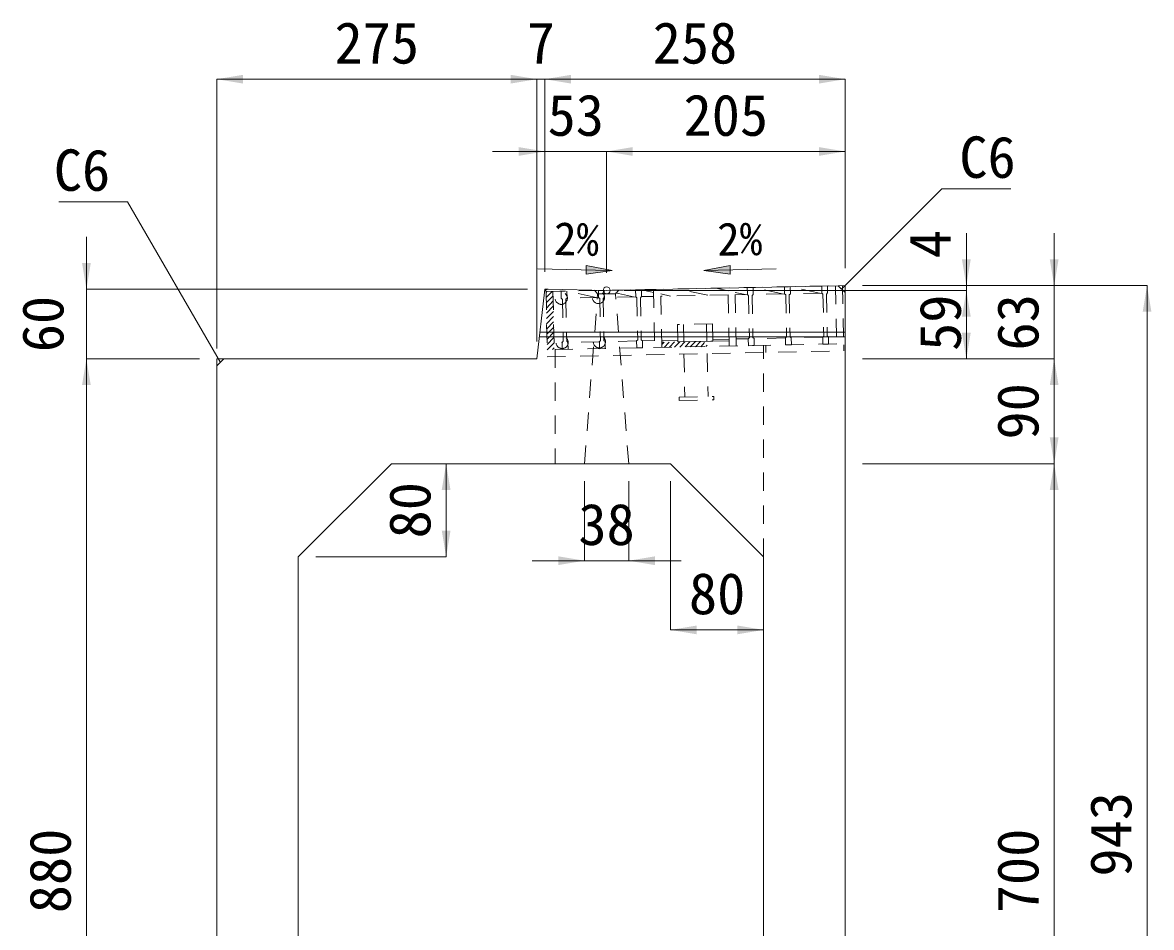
# Model space of a CAD drawing. Units: millimetres at full size; some dimension numbers follow another scale. Extents: x -3301 to 90699, y 107523 to 139162.
# Drawn here: x 16740 to 17711, y 130704 to 131481 of the extents above; entities that cross this region are included whole.
import ezdxf
from ezdxf.enums import TextEntityAlignment as Align

# ---------------------------------------------------------------- set-up
doc = ezdxf.new("R2010")
doc.units = ezdxf.units.MM
doc.header["$LTSCALE"] = 21
doc.header["$PDMODE"] = 32
doc.header["$PDSIZE"] = 10.5
doc.linetypes.add('USER1', pattern=[1.35, 0.75, -0.6])
for name, color, linetype, lineweight in [('0_2', 7, 'USER1', 9), ('寸法線', 7, 'Continuous', 9), ('引出線', 4, 'Continuous', 9), ('本体', 2, 'Continuous', 9), ('補助線', 8, 'Continuous', 13), ('ｸﾞﾚｰﾁﾝｸﾞ', 7, 'USER1', 9)]:
    doc.layers.add(name, color=color, linetype=linetype, lineweight=lineweight)
doc.styles.add('ＭＳ ゴシック', font='')
doc.styles.get('ＭＳ ゴシック').set_extended_font_data('MS Gothic')

# ---------------------------------------------------------------- blocks, each defined once
blk = doc.blocks.new('filled_arrow')
at = {"color": 0, "linetype": 'Continuous', "lineweight": -2}
blk.add_solid([(7.5, 1.25), (0, 0), (7.5, -1.25)], dxfattribs=at)

msp = doc.modelspace()

# ---------------------------------------------------------------- hatches: boundary and pattern name
at = {"layer": '引出線'}
for points in [[(17224.84, 131272.35), (17224.69, 131264.86), (17247.26, 131268.15)], [(17348.5, 131272.35), (17348.65, 131264.86), (17326.08, 131268.15)]]:
    msp.add_hatch(color=256, dxfattribs=at).paths.add_polyline_path(points)
at = {"layer": 'ｸﾞﾚｰﾁﾝｸﾞ'}
h = msp.add_hatch(dxfattribs=at)
h.set_pattern_fill('USER', color=256, style=0, pattern_type=2)
h.set_pattern_definition([(46.14576, (16710.22, 130873.29), (-2.28951, 2.19972), [75, -60])])
h.paths.add_polyline_path([(17190.3, 131249.95), (17196.3, 131250.07), (17197.3, 131200.08), (17191.3, 131199.96)])
h = msp.add_hatch(dxfattribs=at)
h.set_pattern_fill('USER', color=256, style=0, pattern_type=2)
h.set_pattern_definition([(46.14576, (16783.71, 130874.76), (-2.28951, 2.19972), [75, -60])])
h.paths.add_polyline_path([(17289.78, 131201.93), (17289.69, 131206.43), (17328.18, 131207.2), (17343.18, 131207.5), (17347.68, 131207.59), (17347.77, 131203.09), (17328.27, 131202.7)])

# ---------------------------------------------------------------- linework, layer by layer
at = {"layer": '0_2'}
for p, q in [((17223.37, 131102.05), (17234.69, 131248.15)), ((17231.87, 131251.2), (17234.68, 131248.15)), ((17234.68, 131248.15), (17250.05, 131248.15)), ((17252.86, 131251.2), (17250.05, 131248.15)), ((17261.37, 131102.05), (17250.05, 131248.15))]:
    msp.add_line(p, q, dxfattribs=at)
at = {"layer": '寸法線'}
for p, q in [((16907.37, 131432.46), (17182.37, 131432.46)), ((16907.37, 131201.05), (16907.37, 131432.46)), ((17137.37, 131432.46), (17234.37, 131432.46)), ((17182.37, 131207.05), (17182.37, 131432.46)), ((17182.37, 131207.05), (17182.37, 131432.46)), ((17189.37, 131267.05), (17189.37, 131432.46)), ((17189.37, 131432.46), (17447.37, 131432.46)), ((17189.37, 131267.05), (17189.37, 131432.46)), ((17447.37, 131270.09), (17447.37, 131432.46)), ((17144.37, 131370.36), (17287.37, 131370.36)), ((17189.37, 131267.05), (17189.37, 131370.36)), ((17242.37, 131265.95), (17242.37, 131370.36)), ((17242.37, 131370.36), (17447.37, 131370.36)), ((17242.37, 131265.95), (17242.37, 131370.36)), ((17447.37, 131270.05), (17447.37, 131370.36)), ((16795.25, 131297.05), (16795.25, 131147.05)), ((17551.61, 131300.05), (17551.61, 131205.95)), ((17627.08, 131300.05), (17627.08, 131147.05)), ((17462.37, 131255.05), (17551.61, 131255.05)), ((17462.37, 131255.05), (17627.08, 131255.05)), ((17462.37, 131255.05), (17706.94, 131255.05)), ((17706.94, 131255.05), (17706.94, 130312.05)), ((17174.37, 131252.05), (16795.25, 131252.05)), ((17257.37, 131250.95), (17551.61, 131250.95)), ((17257.37, 131250.95), (17551.61, 131250.95)), ((17551.61, 131250.95), (17551.61, 131192.05)), ((16892.37, 131192.05), (16795.25, 131192.05)), ((16795.25, 131192.05), (16795.25, 130312.05)), ((16892.37, 131192.05), (16795.25, 131192.05)), ((17462.37, 131192.05), (17551.61, 131192.05)), ((17462.37, 131192.05), (17627.08, 131192.05)), ((17462.37, 131192.05), (17627.08, 131192.05)), ((17627.08, 131192.05), (17627.08, 131102.05)), ((17072.37, 131102.05), (17104.45, 131102.05)), ((17104.45, 131102.05), (17104.45, 131022.05)), ((17462.37, 131102.05), (17627.08, 131102.05)), ((17462.37, 131102.05), (17627.08, 131102.05)), ((17627.08, 131102.05), (17627.08, 130402.05)), ((17223.37, 131087.05), (17223.37, 131018.67)), ((17261.37, 131087.05), (17261.37, 131018.67)), ((17297.37, 131087.05), (17297.37, 130959.2)), ((16992.37, 131022.05), (17104.45, 131022.05)), ((17178.37, 131018.67), (17306.37, 131018.67)), ((17377.37, 131007.05), (17377.37, 130959.2)), ((17297.37, 130959.2), (17377.37, 130959.2))]:
    msp.add_line(p, q, dxfattribs=at)
at = {"layer": '引出線'}
for p, q in [((17183.15, 131269.4), (17245.25, 131268.15)), ((17388.19, 131269.4), (17326.08, 131268.15))]:
    msp.add_line(p, q, dxfattribs=at)
for points in [[(17444.37, 131252.03), (17530.61, 131338.28), (17589.78, 131338.28)], [(16910.37, 131189.11), (16830.67, 131327.14), (16771.51, 131327.14)]]:
    msp.add_lwpolyline(points, dxfattribs=at)
at = {"layer": '引出線', "lineweight": 13}
for points in [[(17224.84, 131272.35), (17224.69, 131264.86), (17247.26, 131268.15)], [(17348.5, 131272.35), (17348.65, 131264.86), (17326.08, 131268.15)]]:
    msp.add_lwpolyline(points, close=True, dxfattribs=at)
at = {"layer": '本体', "lineweight": 13}
for p, q in [((17242.37, 131250.95), (17441.37, 131254.93)), ((17441.37, 131254.93), (17447.37, 131249.05)), ((17189.05, 131249.34), (17182.37, 131192.05)), ((17192.09, 131251.99), (17242.37, 131250.95)), ((17447.37, 131249.05), (17447.37, 130332.05)), ((16907.37, 131186.05), (16913.37, 131192.05)), ((16907.37, 131186.05), (16907.37, 130332.05)), ((16913.37, 131192.05), (17182.37, 131192.05)), ((16977.37, 131022.05), (17057.37, 131102.05)), ((17057.37, 131102.05), (17297.37, 131102.05)), ((17297.37, 131102.05), (17377.37, 131022.05)), ((16977.37, 131022.05), (16977.37, 130496.09)), ((17377.37, 131022.05), (17377.37, 130496.09))]:
    msp.add_line(p, q, dxfattribs=at)
at = {"layer": '本体', "color": 4}
for p, q in [((17447.37, 131215.09), (17185.06, 131215.09)), ((17447.37, 131211.09), (17184.59, 131211.09))]:
    msp.add_line(p, q, dxfattribs=at)
at = {"layer": '本体', "linetype": 'USER1'}
for p, q in [((17198.3, 131200.1), (17198.3, 131102.05)), ((17377.37, 131022.05), (17377.37, 131203.68))]:
    msp.add_line(p, q, dxfattribs=at)
at = {"layer": '本体', "lineweight": 13}
msp.add_arc((17192.03, 131248.99), 3, 88.81101, 173.34557, dxfattribs=at)
at = {"layer": '補助線'}
for p, q in [((17441.37, 131254.93), (17447.37, 131255.05)), ((17447.37, 131249.05), (17447.37, 131255.05)), ((17189.05, 131249.34), (17189.37, 131252.05)), ((17192.09, 131251.99), (17189.37, 131252.05)), ((16907.37, 131186.05), (16907.37, 131192.05)), ((16913.37, 131192.05), (16907.37, 131192.05))]:
    msp.add_line(p, q, dxfattribs=at)
msp.add_circle((17242.37, 131250.95), 3, dxfattribs=at)
at = {"layer": 'ｸﾞﾚｰﾁﾝｸﾞ'}
for p, q in [((17190.3, 131249.95), (17445.25, 131255.05)), ((17347.77, 131203.09), (17346.77, 131253.08)), ((17353.77, 131203.21), (17352.77, 131253.2)), ((17363.26, 131253.41), (17363.38, 131247.41)), ((17363.26, 131253.41), (17363.38, 131247.41)), ((17363.26, 131253.41), (17363.38, 131247.41)), ((17368.26, 131253.51), (17368.38, 131247.51)), ((17368.26, 131253.51), (17368.38, 131247.51)), ((17368.26, 131253.51), (17368.38, 131247.51)), ((17393.38, 131248.01), (17368.26, 131253.51)), ((17395.26, 131254.05), (17395.38, 131248.05)), ((17395.26, 131254.05), (17395.38, 131248.05)), ((17395.26, 131254.05), (17395.38, 131248.05)), ((17400.26, 131254.15), (17400.38, 131248.15)), ((17400.26, 131254.15), (17400.38, 131248.15)), ((17400.26, 131254.15), (17400.38, 131248.15)), ((17425.37, 131248.65), (17400.26, 131254.15)), ((17432.25, 131254.79), (17427.25, 131254.69)), ((17432.25, 131254.79), (17427.25, 131254.69)), ((17432.25, 131254.79), (17427.25, 131254.69)), ((17427.25, 131254.69), (17427.37, 131248.69)), ((17427.25, 131254.69), (17427.37, 131248.69)), ((17427.25, 131254.69), (17427.37, 131248.69)), ((17432.25, 131254.79), (17432.37, 131248.79)), ((17432.25, 131254.79), (17432.37, 131248.79)), ((17432.25, 131254.79), (17432.37, 131248.79)), ((17439.25, 131254.93), (17440.25, 131204.94)), ((17445.25, 131255.05), (17446.37, 131199.06)), ((17190.3, 131249.95), (17191.42, 131193.96)), ((17196.3, 131250.07), (17197.42, 131194.08)), ((17207.18, 131250.29), (17202.18, 131250.19)), ((17207.18, 131250.29), (17202.18, 131250.19)), ((17207.18, 131250.29), (17202.18, 131250.19)), ((17203.3, 131250.21), (17203.42, 131244.21)), ((17203.42, 131244.21), (17204.44, 131243.23)), ((17203.42, 131244.21), (17204.44, 131243.23)), ((17203.42, 131244.21), (17204.44, 131243.23)), ((17208.42, 131244.31), (17207.44, 131243.29)), ((17208.42, 131244.31), (17207.44, 131243.29)), ((17208.42, 131244.31), (17207.44, 131243.29)), ((17208.3, 131250.31), (17208.42, 131244.31)), ((17208.3, 131250.31), (17208.42, 131244.31)), ((17208.3, 131250.31), (17208.42, 131244.31)), ((17233.41, 131244.81), (17208.3, 131250.31)), ((17235.41, 131244.85), (17208.42, 131244.31)), ((17240.29, 131250.95), (17235.29, 131250.85)), ((17240.29, 131250.95), (17235.29, 131250.85)), ((17240.29, 131250.95), (17235.29, 131250.85)), ((17235.41, 131244.85), (17235.29, 131250.85)), ((17235.29, 131250.85), (17235.41, 131244.85)), ((17235.29, 131250.85), (17235.41, 131244.85)), ((17235.29, 131250.85), (17235.41, 131244.85)), ((17235.29, 131250.85), (17235.41, 131244.85)), ((17235.29, 131250.85), (17235.41, 131244.85)), ((17235.29, 131250.85), (17235.41, 131244.85)), ((17235.41, 131244.85), (17236.43, 131243.87)), ((17235.41, 131244.85), (17236.43, 131243.87)), ((17235.41, 131244.85), (17236.43, 131243.87)), ((17236.43, 131243.87), (17237.15, 131207.88)), ((17236.43, 131243.87), (17237.15, 131207.88)), ((17236.43, 131243.87), (17237.15, 131207.88)), ((17240.41, 131244.95), (17239.43, 131243.93)), ((17240.41, 131244.95), (17239.43, 131243.93)), ((17240.41, 131244.95), (17239.43, 131243.93)), ((17239.43, 131243.93), (17240.15, 131207.94)), ((17239.43, 131243.93), (17240.15, 131207.94)), ((17239.43, 131243.93), (17240.15, 131207.94)), ((17265.4, 131245.45), (17240.29, 131250.95)), ((17240.29, 131250.95), (17240.41, 131244.95)), ((17240.29, 131250.95), (17240.41, 131244.95)), ((17240.29, 131250.95), (17240.41, 131244.95)), ((17267.4, 131245.49), (17240.41, 131244.95)), ((17272.28, 131251.59), (17267.28, 131251.49)), ((17272.28, 131251.59), (17267.28, 131251.49)), ((17272.28, 131251.59), (17267.28, 131251.49)), ((17267.28, 131251.49), (17267.4, 131245.49)), ((17267.28, 131251.49), (17267.4, 131245.49)), ((17267.28, 131251.49), (17267.4, 131245.49)), ((17267.4, 131245.49), (17268.42, 131244.51)), ((17267.4, 131245.49), (17268.42, 131244.51)), ((17267.4, 131245.49), (17268.42, 131244.51)), ((17268.42, 131244.51), (17269.14, 131208.52)), ((17268.42, 131244.51), (17269.14, 131208.52)), ((17268.42, 131244.51), (17269.14, 131208.52)), ((17272.4, 131245.59), (17271.42, 131244.57)), ((17272.4, 131245.59), (17271.42, 131244.57)), ((17272.4, 131245.59), (17271.42, 131244.57)), ((17271.42, 131244.57), (17272.14, 131208.58)), ((17271.42, 131244.57), (17272.14, 131208.58)), ((17271.42, 131244.57), (17272.14, 131208.58)), ((17282.83, 131249.28), (17272.28, 131251.59)), ((17272.28, 131251.59), (17272.4, 131245.59)), ((17272.28, 131251.59), (17272.4, 131245.59)), ((17272.28, 131251.59), (17272.4, 131245.59)), ((17282.9, 131245.8), (17272.4, 131245.59)), ((17282.78, 131251.8), (17283.78, 131201.81)), ((17289.78, 131201.93), (17288.78, 131251.92)), ((17297.4, 131246.09), (17288.86, 131247.96)), ((17346.89, 131247.08), (17288.9, 131245.92)), ((17329.39, 131246.73), (17304.28, 131252.23)), ((17346.82, 131250.56), (17336.27, 131252.87)), ((17361.39, 131247.37), (17352.85, 131249.24)), ((17363.38, 131247.41), (17352.89, 131247.2)), ((17363.38, 131247.41), (17364.4, 131246.43)), ((17363.38, 131247.41), (17364.4, 131246.43)), ((17363.38, 131247.41), (17364.4, 131246.43)), ((17364.4, 131246.43), (17365.12, 131210.44)), ((17364.4, 131246.43), (17365.12, 131210.44)), ((17364.4, 131246.43), (17365.12, 131210.44)), ((17368.38, 131247.51), (17367.4, 131246.49)), ((17368.38, 131247.51), (17367.4, 131246.49)), ((17368.38, 131247.51), (17367.4, 131246.49)), ((17367.4, 131246.49), (17368.12, 131210.5)), ((17367.4, 131246.49), (17368.12, 131210.5)), ((17367.4, 131246.49), (17368.12, 131210.5)), ((17395.38, 131248.05), (17368.38, 131247.51)), ((17395.38, 131248.05), (17396.4, 131247.07)), ((17395.38, 131248.05), (17396.4, 131247.07)), ((17395.38, 131248.05), (17396.4, 131247.07)), ((17396.4, 131247.07), (17397.12, 131211.08)), ((17396.4, 131247.07), (17397.12, 131211.08)), ((17396.4, 131247.07), (17397.12, 131211.08)), ((17400.38, 131248.15), (17399.4, 131247.13)), ((17400.38, 131248.15), (17399.4, 131247.13)), ((17400.38, 131248.15), (17399.4, 131247.13)), ((17399.4, 131247.13), (17400.12, 131211.14)), ((17399.4, 131247.13), (17400.12, 131211.14)), ((17399.4, 131247.13), (17400.12, 131211.14)), ((17427.37, 131248.69), (17400.38, 131248.15)), ((17427.37, 131248.69), (17428.39, 131247.71)), ((17427.37, 131248.69), (17428.39, 131247.71)), ((17427.37, 131248.69), (17428.39, 131247.71)), ((17428.39, 131247.71), (17429.11, 131211.72)), ((17428.39, 131247.71), (17429.11, 131211.72)), ((17428.39, 131247.71), (17429.11, 131211.72)), ((17432.37, 131248.79), (17431.39, 131247.77)), ((17432.37, 131248.79), (17431.39, 131247.77)), ((17432.37, 131248.79), (17431.39, 131247.77)), ((17431.39, 131247.77), (17432.11, 131211.78)), ((17431.39, 131247.77), (17432.11, 131211.78)), ((17431.39, 131247.77), (17432.11, 131211.78)), ((17204.44, 131243.23), (17205.16, 131207.24)), ((17204.44, 131243.23), (17205.16, 131207.24)), ((17204.44, 131243.23), (17205.16, 131207.24)), ((17207.44, 131243.29), (17208.16, 131207.3)), ((17207.44, 131243.29), (17208.16, 131207.3)), ((17207.44, 131243.29), (17208.16, 131207.3)), ((17333.38, 131222.3), (17303.39, 131221.7)), ((17303.39, 131221.7), (17303.69, 131206.71)), ((17308.39, 131221.8), (17308.69, 131206.81)), ((17328.38, 131222.2), (17328.68, 131207.21)), ((17333.38, 131222.3), (17333.68, 131207.31)), ((17440.25, 131204.94), (17191.3, 131199.96)), ((17204.18, 131206.22), (17205.16, 131207.24)), ((17204.18, 131206.22), (17205.16, 131207.24)), ((17204.18, 131206.22), (17205.16, 131207.24)), ((17204.3, 131200.22), (17204.18, 131206.22)), ((17204.3, 131200.22), (17204.18, 131206.22)), ((17204.3, 131200.22), (17204.18, 131206.22)), ((17204.3, 131200.22), (17204.18, 131206.22)), ((17204.3, 131200.22), (17204.18, 131206.22)), ((17204.3, 131200.22), (17204.18, 131206.22)), ((17209.18, 131206.32), (17208.16, 131207.3)), ((17209.18, 131206.32), (17208.16, 131207.3)), ((17209.18, 131206.32), (17208.16, 131207.3)), ((17236.17, 131206.86), (17209.18, 131206.32)), ((17209.3, 131200.32), (17209.18, 131206.32)), ((17209.3, 131200.32), (17209.18, 131206.32)), ((17209.3, 131200.32), (17209.18, 131206.32)), ((17236.17, 131206.86), (17237.15, 131207.88)), ((17236.17, 131206.86), (17237.15, 131207.88)), ((17236.17, 131206.86), (17237.15, 131207.88)), ((17236.29, 131200.86), (17236.17, 131206.86)), ((17236.29, 131200.86), (17236.17, 131206.86)), ((17236.29, 131200.86), (17236.17, 131206.86)), ((17236.29, 131200.86), (17236.17, 131206.86)), ((17236.29, 131200.86), (17236.17, 131206.86)), ((17236.29, 131200.86), (17236.17, 131206.86)), ((17241.17, 131206.96), (17240.15, 131207.94)), ((17241.17, 131206.96), (17240.15, 131207.94)), ((17241.17, 131206.96), (17240.15, 131207.94)), ((17268.16, 131207.5), (17241.17, 131206.96)), ((17241.29, 131200.96), (17241.17, 131206.96)), ((17241.29, 131200.96), (17241.17, 131206.96)), ((17241.29, 131200.96), (17241.17, 131206.96)), ((17268.16, 131207.5), (17269.14, 131208.52)), ((17268.16, 131207.5), (17269.14, 131208.52)), ((17268.16, 131207.5), (17269.14, 131208.52)), ((17268.28, 131201.5), (17268.16, 131207.5)), ((17268.28, 131201.5), (17268.16, 131207.5)), ((17268.28, 131201.5), (17268.16, 131207.5)), ((17273.16, 131207.6), (17272.14, 131208.58)), ((17273.16, 131207.6), (17272.14, 131208.58)), ((17273.16, 131207.6), (17272.14, 131208.58)), ((17283.66, 131207.81), (17273.16, 131207.6)), ((17273.28, 131201.6), (17273.16, 131207.6)), ((17273.28, 131201.6), (17273.16, 131207.6)), ((17273.28, 131201.6), (17273.16, 131207.6)), ((17303.66, 131208.21), (17289.66, 131207.93)), ((17347.68, 131207.59), (17289.69, 131206.43)), ((17333.68, 131207.31), (17303.69, 131206.71)), ((17347.65, 131209.09), (17333.65, 131208.81)), ((17364.14, 131209.42), (17353.65, 131209.21)), ((17364.14, 131209.42), (17365.12, 131210.44)), ((17364.14, 131209.42), (17365.12, 131210.44)), ((17364.14, 131209.42), (17365.12, 131210.44)), ((17364.26, 131203.42), (17364.14, 131209.42)), ((17364.26, 131203.42), (17364.14, 131209.42)), ((17364.26, 131203.42), (17364.14, 131209.42)), ((17369.14, 131209.52), (17368.12, 131210.5)), ((17369.14, 131209.52), (17368.12, 131210.5)), ((17369.14, 131209.52), (17368.12, 131210.5)), ((17396.14, 131210.06), (17369.14, 131209.52)), ((17369.26, 131203.52), (17369.14, 131209.52)), ((17369.26, 131203.52), (17369.14, 131209.52)), ((17369.26, 131203.52), (17369.14, 131209.52)), ((17396.14, 131210.06), (17397.12, 131211.08)), ((17396.14, 131210.06), (17397.12, 131211.08)), ((17396.14, 131210.06), (17397.12, 131211.08)), ((17396.26, 131204.06), (17396.14, 131210.06)), ((17396.26, 131204.06), (17396.14, 131210.06)), ((17396.26, 131204.06), (17396.14, 131210.06)), ((17401.14, 131210.16), (17400.12, 131211.14)), ((17401.14, 131210.16), (17400.12, 131211.14)), ((17401.14, 131210.16), (17400.12, 131211.14)), ((17428.13, 131210.7), (17401.14, 131210.16)), ((17401.26, 131204.16), (17401.14, 131210.16)), ((17401.26, 131204.16), (17401.14, 131210.16)), ((17401.26, 131204.16), (17401.14, 131210.16)), ((17428.13, 131210.7), (17429.11, 131211.72)), ((17428.13, 131210.7), (17429.11, 131211.72)), ((17428.13, 131210.7), (17429.11, 131211.72)), ((17428.25, 131204.7), (17428.13, 131210.7)), ((17428.25, 131204.7), (17428.13, 131210.7)), ((17428.25, 131204.7), (17428.13, 131210.7)), ((17433.25, 131204.8), (17428.25, 131204.7)), ((17433.25, 131204.8), (17428.25, 131204.7)), ((17433.25, 131204.8), (17428.25, 131204.7)), ((17433.13, 131210.8), (17432.11, 131211.78)), ((17433.13, 131210.8), (17432.11, 131211.78)), ((17433.13, 131210.8), (17432.11, 131211.78)), ((17433.25, 131204.8), (17433.13, 131210.8)), ((17433.25, 131204.8), (17433.13, 131210.8)), ((17433.25, 131204.8), (17433.13, 131210.8)), ((17191.42, 131193.96), (17446.37, 131199.06)), ((17209.3, 131200.32), (17204.3, 131200.22)), ((17209.3, 131200.32), (17204.3, 131200.22)), ((17209.3, 131200.32), (17204.3, 131200.22)), ((17241.29, 131200.96), (17236.29, 131200.86)), ((17241.29, 131200.96), (17236.29, 131200.86)), ((17241.29, 131200.96), (17236.29, 131200.86)), ((17273.28, 131201.6), (17268.28, 131201.5)), ((17273.28, 131201.6), (17268.28, 131201.5)), ((17273.28, 131201.6), (17268.28, 131201.5)), ((17308.9, 131196.31), (17309.64, 131159.32)), ((17328.89, 131196.71), (17329.63, 131159.72)), ((17369.26, 131203.52), (17364.26, 131203.42)), ((17369.26, 131203.52), (17364.26, 131203.42)), ((17369.26, 131203.52), (17364.26, 131203.42)), ((17379.26, 131203.72), (17379.38, 131197.72)), ((17401.26, 131204.16), (17396.26, 131204.06)), ((17401.26, 131204.16), (17396.26, 131204.06)), ((17401.26, 131204.16), (17396.26, 131204.06)), ((17446.37, 131199.06), (17446.27, 131204.06)), ((17304.64, 131159.22), (17334.63, 131159.82)), ((17304.7, 131156.22), (17304.64, 131159.22)), ((17304.7, 131156.22), (17334.69, 131156.82)), ((17334.69, 131156.82), (17334.63, 131159.82))]:
    msp.add_line(p, q, dxfattribs=at)
for p in [(17203.42, 131244.21), (17235.41, 131244.85), (17204.18, 131206.22), (17236.17, 131206.86)]:
    msp.add_point(p, dxfattribs=at)

# ---------------------------------------------------------------- block references
at = {"layer": '寸法線', "xscale": 3, "yscale": 3}
for p in [(16907.37, 131432.46), (17189.37, 131432.46), (17189.37, 131432.46), (17242.37, 131370.36), (17242.37, 131370.36), (17261.37, 131018.67), (17297.37, 130959.2)]:
    msp.add_blockref('filled_arrow', p, dxfattribs=at)
for p, rotation in [((17182.37, 131432.46), 180), ((17182.37, 131432.46), 180), ((17447.37, 131432.46), 180), ((17189.37, 131370.36), 180), ((17447.37, 131370.36), 180), ((16795.25, 131252.05), 90), ((17551.61, 131255.05), 90), ((17627.08, 131255.05), 90), ((17706.94, 131255.05), 270), ((17551.61, 131250.95), 270), ((17551.61, 131192.05), 90), ((16795.25, 131192.05), 270), ((16795.25, 131192.05), 270), ((17627.08, 131192.05), 270), ((17627.08, 131192.05), 270), ((17627.08, 131102.05), 90), ((17104.45, 131102.05), 270), ((17627.08, 131102.05), 270), ((17104.45, 131022.05), 90), ((17223.37, 131018.67), 180), ((17377.37, 130959.2), 180)]:
    msp.add_blockref('filled_arrow', p, dxfattribs=dict(at, rotation=rotation))
at = {"layer": '引出線', "xscale": 0.12, "yscale": 0.12}
for p, rotation in [((17444.37, 131252.03), 45), ((16910.37, 131189.11), 120)]:
    msp.add_blockref('filled_arrow', p, dxfattribs=dict(at, rotation=rotation))

# ---------------------------------------------------------------- texts
at = {"layer": '寸法線', "style": 'ＭＳ ゴシック'}
for s, p in [('275', (17044.87, 131463.71)), ('7', (17185.87, 131463.71)), ('258', (17318.37, 131463.71)), ('53', (17215.87, 131401.61)), ('205', (17344.87, 131401.61)), ('38', (17242.37, 131049.92)), ('80', (17337.37, 130990.45))]:
    msp.add_text(s, height=35.6, dxfattribs=at).set_placement(p, align=Align.MIDDLE_CENTER)
for s, p in [('4', (17520.36, 131290.73)), ('60', (16757.75, 131222.05)), ('59', (17529.11, 131223.18)), ('63', (17595.83, 131223.55)), ('90', (17595.83, 131147.05)), ('80', (17073.2, 131062.05)), ('943', (17675.69, 130783.55)), ('880', (16764, 130752.05)), ('700', (17595.83, 130752.05))]:
    msp.add_text(s, height=35.6, rotation=90, dxfattribs=at).set_placement(p, align=Align.MIDDLE_CENTER)
at = {"layer": '引出線', "style": 'ＭＳ ゴシック'}
msp.add_text('C6', height=35.6, dxfattribs=at).set_placement((17545.61, 131383.28), align=Align.TOP_LEFT)
msp.add_text('C6', height=35.6, dxfattribs=at).set_placement((16815.67, 131372.14), align=Align.TOP_RIGHT)
for rotation, p in [(359, (17216.48, 131295.28)), (1, (17356.86, 131295.28))]:
    msp.add_text('2%', height=28.48, rotation=rotation, dxfattribs=at).set_placement(p, align=Align.MIDDLE_CENTER)

doc.saveas('drawing.dxf')
